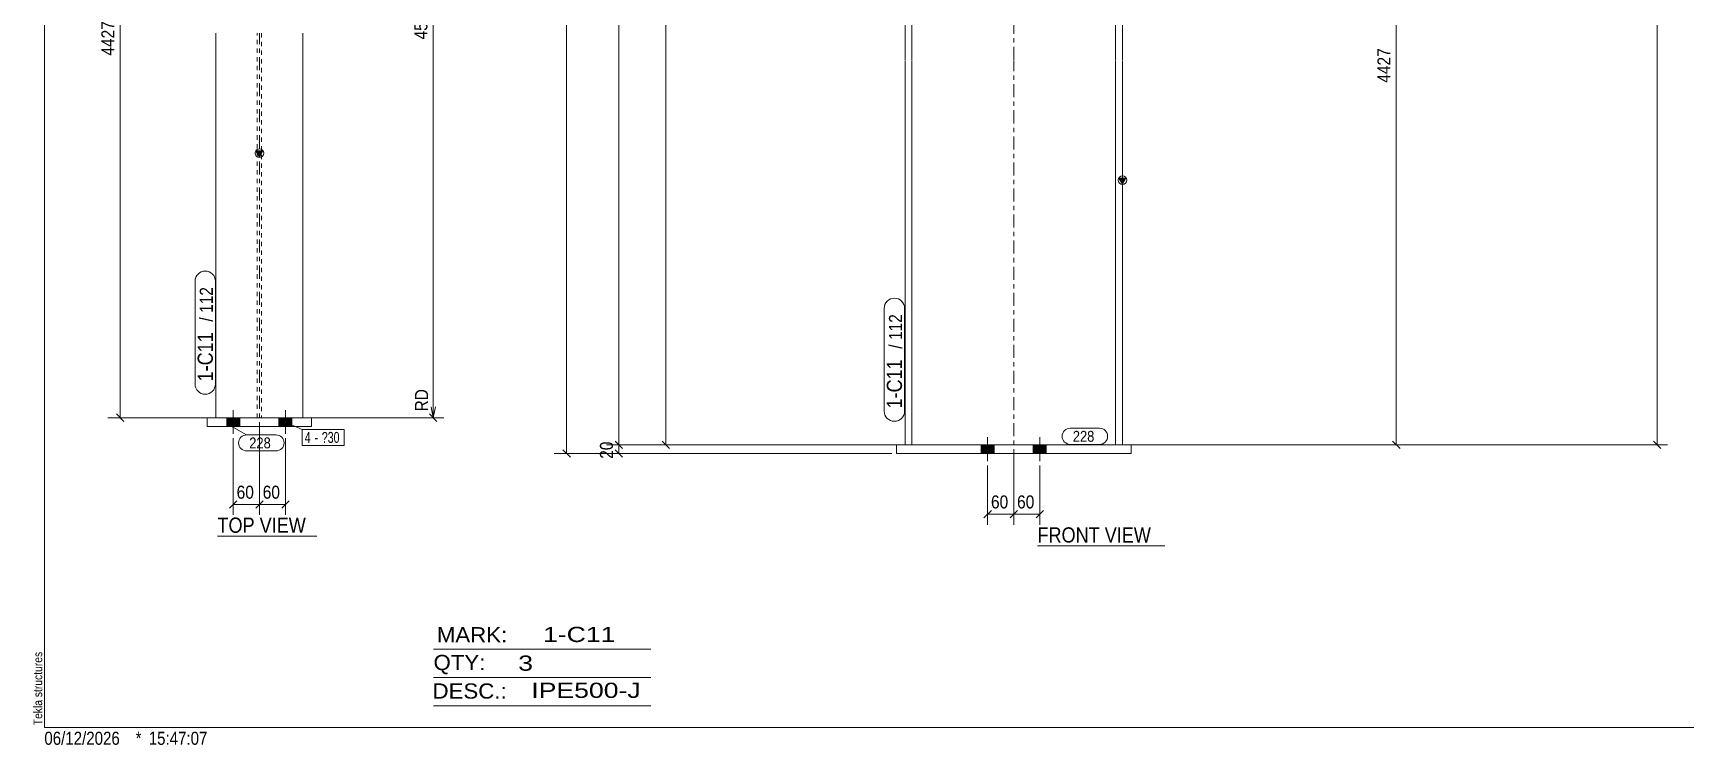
# Model space of a CAD drawing. Header units: millimetres. Extents: x 2 to 579, y 1 to 825.
# Drawn here: x 2.4 to 382.6, y 1 to 164.8 of the extents above; entities that cross this region are included whole.
import ezdxf

# ---------------------------------------------------------------- set-up
doc = ezdxf.new("R2010")
doc.units = ezdxf.units.MM
for name, pattern in [('XKITLINE00', [0]), ('XKITLINE01', [4, 1, -1, 1, -1]), ('XKITLINE03', [6, 3, -1, 1, -1])]:
    doc.linetypes.add(name, pattern=pattern)
for name, color, linetype, lineweight in [('Bolt', 3, 'Continuous', 0), ('BoltMark', 7, 'Continuous', 0), ('Dimensions', 7, 'Continuous', 0), ('DrawingSheet', 5, 'Continuous', 0), ('OtherObjectType', 7, 'Continuous', 0), ('Part', 2, 'Continuous', 0), ('PartMark', 7, 'Continuous', 0)]:
    doc.layers.add(name, color=color, linetype=linetype, lineweight=lineweight)
doc.styles.add('ARIAL', font='ARIAL.TTF')
doc.styles.add('ARIAL_NARROW', font='ARIALN.TTF')

# ---------------------------------------------------------------- blocks, each defined once
blk = doc.blocks.new('*A14')
at = {"layer": 'Bolt'}
for points in [[(223.46, 70.06), (223.46, 68.06), (220.46, 68.06), (220.46, 70.06)], [(223.46, 70.06), (223.46, 68.06), (220.46, 68.06), (220.46, 70.06)], [(235.46, 70.06), (235.46, 68.06), (232.46, 68.06), (232.46, 70.06)], [(235.46, 70.06), (235.46, 68.06), (232.46, 68.06), (232.46, 70.06)]]:
    blk.add_hatch(color=3, dxfattribs=at).paths.add_polyline_path(points, flags=17)
at = {"layer": 'Bolt', "color": 3, "linetype": 'XKITLINE00', "lineweight": 0}
for p, q in [((220.46, 70.06), (220.46, 68.06)), ((220.46, 70.06), (220.46, 68.06)), ((221.96, 71.81), (221.96, 66.31)), ((221.96, 71.81), (221.96, 66.31)), ((223.46, 70.06), (223.46, 68.06)), ((223.46, 70.06), (223.46, 68.06)), ((232.46, 70.06), (232.46, 68.06)), ((232.46, 70.06), (232.46, 68.06)), ((233.96, 71.81), (233.96, 66.31)), ((233.96, 71.81), (233.96, 66.31)), ((235.46, 70.06), (235.46, 68.06)), ((235.46, 70.06), (235.46, 68.06))]:
    blk.add_line(p, q, dxfattribs=at)
blk = doc.blocks.new('*A16')
at = {"layer": 'Part'}
blk.add_hatch(color=2, dxfattribs=at).paths.add_polyline_path([(252.16, 131.46), (253.76, 131.46), (252.96, 130.06)], flags=17)
at = {"layer": 'Part', "color": 2, "linetype": 'XKITLINE00', "lineweight": 0}
for p, q in [((202.96, 698.4), (202.96, 158.66)), ((204.56, 697.29), (204.56, 158.66)), ((251.36, 158.66), (251.36, 664.58)), ((252.96, 158.66), (252.96, 663.46)), ((202.96, 158.56), (202.96, 70.06)), ((204.56, 158.56), (204.56, 70.06)), ((251.36, 70.06), (251.36, 158.56)), ((252.96, 70.06), (252.96, 158.56)), ((252.96, 130.06), (252.16, 131.46)), ((252.16, 131.46), (253.76, 131.46)), ((253.76, 131.46), (252.96, 130.06))]:
    blk.add_line(p, q, dxfattribs=at)
at = {"layer": 'Part', "color": 7, "linetype": 'XKITLINE03', "lineweight": 0}
for p, q in [((227.96, 158.66), (227.96, 690.93)), ((227.96, 60.06), (227.96, 158.56))]:
    blk.add_line(p, q, dxfattribs=at)
at = {"layer": 'Part', "color": 7, "linetype": 'XKITLINE01', "lineweight": 0}
blk.add_line((202.96, 70.06), (252.96, 70.06), dxfattribs=at)
at = {"layer": 'Part', "color": 2, "linetype": 'XKITLINE00', "lineweight": 0}
blk.add_circle((252.96, 130.96), 1, dxfattribs=at)
blk = doc.blocks.new('*A28')
at = {"layer": 'Part', "color": 2, "linetype": 'XKITLINE00', "lineweight": 0}
for p, q in [((254.96, 70.06), (200.96, 70.06)), ((200.96, 70.06), (200.96, 68.06)), ((254.96, 70.06), (254.96, 68.06)), ((254.96, 68.06), (200.96, 68.06))]:
    blk.add_line(p, q, dxfattribs=at)
blk = doc.blocks.new('*A44')
at = {"layer": 'Bolt'}
for points in [[(49.95, 76.3), (49.95, 74.3), (46.95, 74.3), (46.95, 76.3)], [(49.95, 76.3), (49.95, 74.3), (46.95, 74.3), (46.95, 76.3)], [(61.95, 76.3), (61.95, 74.3), (58.95, 74.3), (58.95, 76.3)], [(61.95, 76.3), (61.95, 74.3), (58.95, 74.3), (58.95, 76.3)]]:
    blk.add_hatch(color=3, dxfattribs=at).paths.add_polyline_path(points, flags=17)
at = {"layer": 'Bolt', "color": 3, "linetype": 'XKITLINE00', "lineweight": 0}
for p, q in [((46.95, 76.3), (46.95, 74.3)), ((46.95, 76.3), (46.95, 74.3)), ((48.45, 78.05), (48.45, 72.55)), ((48.45, 78.05), (48.45, 72.55)), ((49.95, 76.3), (49.95, 74.3)), ((49.95, 76.3), (49.95, 74.3)), ((58.95, 76.3), (58.95, 74.3)), ((58.95, 76.3), (58.95, 74.3)), ((60.45, 78.05), (60.45, 72.55)), ((60.45, 78.05), (60.45, 72.55)), ((61.95, 76.3), (61.95, 74.3)), ((61.95, 76.3), (61.95, 74.3))]:
    blk.add_line(p, q, dxfattribs=at)
blk = doc.blocks.new('*A46')
at = {"layer": 'Part'}
blk.add_hatch(color=2, dxfattribs=at).paths.add_polyline_path([(53.65, 137.7), (55.25, 137.7), (54.45, 136.3)], flags=17)
at = {"layer": 'Part', "color": 2, "linetype": 'XKITLINE00', "lineweight": 0}
for p, q in [((44.45, 164.8), (44.45, 76.3)), ((64.45, 164.8), (64.45, 76.3)), ((54.45, 136.3), (53.65, 137.7)), ((53.65, 137.7), (55.25, 137.7)), ((55.25, 137.7), (54.45, 136.3))]:
    blk.add_line(p, q, dxfattribs=at)
at = {"layer": 'Part', "color": 7, "linetype": 'XKITLINE01', "lineweight": 0}
for p, q in [((53.95, 76.3), (53.95, 164.8)), ((54.95, 164.8), (54.95, 76.3)), ((44.45, 76.3), (64.45, 76.3))]:
    blk.add_line(p, q, dxfattribs=at)
at = {"layer": 'Part', "color": 7, "linetype": 'XKITLINE03', "lineweight": 0}
blk.add_line((54.45, 66.3), (54.45, 164.8), dxfattribs=at)
at = {"layer": 'Part', "color": 2, "linetype": 'XKITLINE00', "lineweight": 0}
blk.add_circle((54.45, 137.2), 1, dxfattribs=at)
blk = doc.blocks.new('*A58')
at = {"layer": 'Part', "color": 2, "linetype": 'XKITLINE00', "lineweight": 0}
for p, q in [((42.45, 74.3), (42.45, 76.3)), ((42.45, 76.3), (66.45, 76.3)), ((66.45, 76.3), (66.45, 74.3)), ((66.45, 74.3), (42.45, 74.3))]:
    blk.add_line(p, q, dxfattribs=at)
blk = doc.blocks.new('*A88')
at = {"layer": 'DrawingSheet', "color": 5, "linetype": 'XKITLINE00', "lineweight": 0}
for p, q in [((5, 825), (5, 5)), ((5, 5), (579, 5))]:
    blk.add_line(p, q, dxfattribs=at)
at = {"layer": 'DrawingSheet', "color": 5, "style": 'ARIAL', "width": 0.85}
blk.add_text('Tekla structures', height=2, rotation=90, dxfattribs=at).set_placement((4.5, 5.5))
blk = doc.blocks.new('*A92')
at = {"layer": 'OtherObjectType', "color": 6, "linetype": 'XKITLINE00', "lineweight": 0}
for p, q in [((94.5, 23), (144.5, 23)), ((94.5, 16.5), (144.5, 16.5)), ((94.5, 10), (144.5, 10))]:
    blk.add_line(p, q, dxfattribs=at)
at = {"layer": 'OtherObjectType', "color": 6, "style": 'ARIAL_NARROW'}
for s, width, p in [('MARK:', 1.275, (95.27, 24.58)), ('1-C11', 1.525501, (119.69, 24.65)), ('QTY:', 1.275, (94.5, 18.19)), ('3', 1.525501, (113.99, 18.05)), ('IPE500-J', 1.525501, (117, 11.79)), ('DESC.:', 1.275, (94.29, 11.63))]:
    blk.add_text(s, height=3.5, dxfattribs=dict(at, width=width)).set_placement(p)
blk = doc.blocks.new('*A95')
at = {"layer": 'OtherObjectType', "color": 7, "style": 'ARIAL_NARROW', "width": 1.008832}
for s, p in [('06/12/2026', (4.99, 1)), ('*', (26, 1)), ('15:47:07', (29, 1))]:
    blk.add_text(s, height=3, dxfattribs=at).set_placement(p)
blk = doc.blocks.new('*A96')
at = {"layer": 'Dimensions', "color": 7, "linetype": 'XKITLINE00', "lineweight": 0}
for p, q in [((125.13, 68.06), (125.13, 716.93)), ((124.28, 68.91), (125.98, 67.22)), ((199.96, 68.06), (122.28, 68.06))]:
    blk.add_line(p, q, dxfattribs=at)
at = {"layer": 'Dimensions', "color": 3}
blk.add_point((125.13, 68.06), dxfattribs=at)
blk = doc.blocks.new('*A97')
at = {"layer": 'Dimensions', "color": 7, "linetype": 'XKITLINE00', "lineweight": 0}
for p, q in [((201.96, 70.06), (134.28, 70.06)), ((136.28, 70.91), (137.98, 69.22)), ((136.28, 68.91), (137.98, 67.22)), ((137.13, 68.06), (137.13, 70.06)), ((199.96, 68.06), (134.28, 68.06))]:
    blk.add_line(p, q, dxfattribs=at)
at = {"layer": 'Dimensions', "color": 3}
for p in [(137.13, 70.06), (137.13, 68.06)]:
    blk.add_point(p, dxfattribs=at)
at = {"layer": 'Dimensions', "color": 3, "style": 'ARIAL', "width": 0.85}
blk.add_text('20', height=3, rotation=90.0002, dxfattribs=at).set_placement((135.78, 66.84))
blk = doc.blocks.new('*A98')
at = {"layer": 'Dimensions', "color": 7, "linetype": 'XKITLINE00', "lineweight": 0}
for p, q in [((227.96, 69.06), (227.96, 51.66)), ((221.96, 65.31), (221.96, 51.66)), ((222.81, 54.91), (221.11, 53.22)), ((221.96, 54.06), (227.96, 54.06)), ((228.81, 54.91), (227.11, 53.22))]:
    blk.add_line(p, q, dxfattribs=at)
at = {"layer": 'Dimensions', "color": 3}
for p in [(221.96, 54.06), (227.96, 54.06)]:
    blk.add_point(p, dxfattribs=at)
at = {"layer": 'Dimensions', "color": 3, "style": 'ARIAL', "width": 0.85}
blk.add_text('60', height=3, dxfattribs=at).set_placement((222.73, 55.41))
blk = doc.blocks.new('*A99')
at = {"layer": 'Dimensions', "color": 7, "linetype": 'XKITLINE00', "lineweight": 0}
for p, q in [((227.96, 69.06), (227.96, 51.66)), ((233.96, 65.31), (233.96, 51.66)), ((228.81, 54.91), (227.11, 53.22)), ((227.96, 54.06), (233.96, 54.06)), ((234.81, 54.91), (233.11, 53.22))]:
    blk.add_line(p, q, dxfattribs=at)
at = {"layer": 'Dimensions', "color": 3}
for p in [(227.96, 54.06), (233.96, 54.06)]:
    blk.add_point(p, dxfattribs=at)
at = {"layer": 'Dimensions', "color": 3, "style": 'ARIAL', "width": 0.85}
blk.add_text('60', height=3, dxfattribs=at).set_placement((228.73, 55.41))
blk = doc.blocks.new('*A102')
at = {"layer": 'PartMark', "color": 7, "linetype": 'XKITLINE00', "lineweight": 0}
for p, q in [((240.95, 73.86), (247.71, 73.86)), ((240.95, 70.16), (247.71, 70.16))]:
    blk.add_line(p, q, dxfattribs=at)
for centre, start, end in [((240.95, 72.01), 90, 270), ((247.71, 72.01), 270, 90)]:
    blk.add_arc(centre, 1.85, start, end, dxfattribs=at)
at = {"layer": 'PartMark', "color": 3, "style": 'ARIAL', "width": 0.85}
blk.add_text('228', height=2.5, dxfattribs=at).set_placement((241.55, 70.76))
blk = doc.blocks.new('*A106')
at = {"layer": 'PartMark', "color": 7, "linetype": 'XKITLINE00', "lineweight": 0}
for p, q in [((198.16, 77.81), (198.16, 101.46)), ((202.86, 77.81), (202.86, 101.46))]:
    blk.add_line(p, q, dxfattribs=at)
for centre, start, end in [((200.51, 101.46), 0, 180), ((200.51, 77.81), 180, 0)]:
    blk.add_arc(centre, 2.35, start, end, dxfattribs=at)
at = {"layer": 'PartMark', "color": 3, "style": 'ARIAL', "width": 0.85}
for s, p in [('112', (202.26, 94.19)), ('/', (202.26, 92.18))]:
    blk.add_text(s, height=3, rotation=90.0002, dxfattribs=at).set_placement(p)
at = {"layer": 'PartMark', "color": 1, "style": 'ARIAL', "width": 0.85}
blk.add_text('1-C11', height=3.5, rotation=90.0002, dxfattribs=at).set_placement((202.26, 78.41))
blk = doc.blocks.new('*A117')
at = {"layer": 'OtherObjectType', "color": 7, "linetype": 'XKITLINE00', "lineweight": 0}
blk.add_line((233.42, 46.81), (262.72, 46.81), dxfattribs=at)
at = {"layer": 'OtherObjectType', "color": 7, "style": 'ARIAL', "width": 0.85}
blk.add_text('FRONT VIEW', height=3.5, dxfattribs=at).set_placement((233.42, 47.56))
blk = doc.blocks.new('*A127')
at = {"layer": 'Dimensions', "color": 7, "linetype": 'XKITLINE00', "lineweight": 0}
for p, q in [((137.13, 70.06), (137.13, 698.4)), ((201.96, 70.06), (134.28, 70.06)), ((136.28, 70.91), (137.98, 69.22))]:
    blk.add_line(p, q, dxfattribs=at)
at = {"layer": 'Dimensions', "color": 3}
blk.add_point((137.13, 70.06), dxfattribs=at)
blk = doc.blocks.new('*A129')
at = {"layer": 'Dimensions', "color": 7, "linetype": 'XKITLINE00', "lineweight": 0}
for p, q in [((375.96, 70.06), (375.96, 591.48)), ((253.96, 70.06), (378.36, 70.06)), ((375.11, 70.91), (376.81, 69.22))]:
    blk.add_line(p, q, dxfattribs=at)
at = {"layer": 'Dimensions', "color": 3}
blk.add_point((375.96, 70.06), dxfattribs=at)
blk = doc.blocks.new('*A131')
at = {"layer": 'Dimensions', "color": 7, "linetype": 'XKITLINE00', "lineweight": 0}
for p, q in [((252.36, 245.66), (318.36, 245.66)), ((315.11, 246.51), (316.81, 244.82)), ((315.96, 70.06), (315.96, 245.66)), ((253.96, 70.06), (318.36, 70.06)), ((315.11, 70.91), (316.81, 69.22))]:
    blk.add_line(p, q, dxfattribs=at)
at = {"layer": 'Dimensions', "color": 3}
for p in [(315.96, 245.66), (315.96, 70.06)]:
    blk.add_point(p, dxfattribs=at)
at = {"layer": 'Dimensions', "color": 3, "style": 'ARIAL', "width": 0.85}
blk.add_text('4427', height=3, dxfattribs=at).set_placement((305.76, 246.86))
blk.add_text('4427', height=3, rotation=90.0002, dxfattribs=at).set_placement((314.61, 153.41))
blk = doc.blocks.new('*A134')
at = {"layer": 'Dimensions', "color": 7, "linetype": 'XKITLINE00', "lineweight": 0}
for p, q in [((201.96, 340.98), (145.11, 340.98)), ((147.11, 341.83), (148.81, 340.13)), ((147.96, 70.06), (147.96, 340.98)), ((201.96, 70.06), (145.11, 70.06)), ((147.11, 70.91), (148.81, 69.22))]:
    blk.add_line(p, q, dxfattribs=at)
at = {"layer": 'Dimensions', "color": 3}
for p in [(147.96, 340.98), (147.96, 70.06)]:
    blk.add_point(p, dxfattribs=at)
at = {"layer": 'Dimensions', "color": 3, "style": 'ARIAL', "width": 0.85}
blk.add_text('5380', height=3, dxfattribs=at).set_placement((149.26, 342.18))
blk.add_text('5380', height=3, rotation=90.0002, dxfattribs=at).set_placement((146.61, 201.07))
blk = doc.blocks.new('*A148')
at = {"layer": 'BoltMark', "color": 7, "linetype": 'XKITLINE00', "lineweight": 0}
for p, q in [((60.45, 75.3), (64.29, 73.61)), ((64.29, 73.61), (73.98, 73.61)), ((64.29, 69.91), (64.29, 73.61)), ((73.98, 69.91), (73.98, 73.61)), ((64.29, 69.91), (73.98, 69.91))]:
    blk.add_line(p, q, dxfattribs=at)
at = {"layer": 'BoltMark', "color": 3, "style": 'ARIAL_NARROW', "width": 0.85}
for s, p in [('4', (64.89, 70.51)), ('?30', (68.82, 70.51)), ('-', (67.16, 70.51))]:
    blk.add_text(s, height=2.5, dxfattribs=at).set_placement(p)
blk = doc.blocks.new('*A156')
at = {"layer": 'PartMark', "color": 7, "linetype": 'XKITLINE00', "lineweight": 0}
for p, q in [((47.28, 74.73), (51.52, 72.34)), ((51.52, 72.34), (58.28, 72.34)), ((51.52, 68.64), (58.28, 68.64))]:
    blk.add_line(p, q, dxfattribs=at)
for centre, start, end in [((51.52, 70.49), 90, 270), ((58.28, 70.49), 270, 90)]:
    blk.add_arc(centre, 1.85, start, end, dxfattribs=at)
at = {"layer": 'PartMark', "color": 3, "style": 'ARIAL', "width": 0.85}
blk.add_text('228', height=2.5, dxfattribs=at).set_placement((52.12, 69.24))
blk = doc.blocks.new('*A162')
at = {"layer": 'PartMark', "color": 7, "linetype": 'XKITLINE00', "lineweight": 0}
for p, q in [((39.65, 84.05), (39.65, 107.7)), ((44.35, 84.05), (44.35, 107.7))]:
    blk.add_line(p, q, dxfattribs=at)
for centre, start, end in [((42, 107.7), 0, 180), ((42, 84.05), 180, 0)]:
    blk.add_arc(centre, 2.35, start, end, dxfattribs=at)
at = {"layer": 'PartMark', "color": 3, "style": 'ARIAL', "width": 0.85}
for s, p in [('112', (43.75, 100.42)), ('/', (43.75, 98.41))]:
    blk.add_text(s, height=3, rotation=90.0002, dxfattribs=at).set_placement(p)
at = {"layer": 'PartMark', "color": 1, "style": 'ARIAL', "width": 0.85}
blk.add_text('1-C11', height=3.5, rotation=90.0002, dxfattribs=at).set_placement((43.75, 84.65))
blk = doc.blocks.new('*A166')
at = {"layer": 'OtherObjectType', "color": 7, "linetype": 'XKITLINE00', "lineweight": 0}
blk.add_line((44.81, 49.05), (67.64, 49.05), dxfattribs=at)
at = {"layer": 'OtherObjectType', "color": 7, "style": 'ARIAL', "width": 0.85}
blk.add_text('TOP VIEW', height=3.5, dxfattribs=at).set_placement((44.81, 49.8))
blk = doc.blocks.new('*A167')
at = {"layer": 'Dimensions', "color": 7, "linetype": 'XKITLINE00', "lineweight": 0}
for p, q in [((60.45, 259.35), (96.85, 259.35)), ((93.6, 260.2), (95.3, 258.5)), ((94.45, 76.3), (94.45, 259.35)), ((94.45, 83.52), (94.45, 76.3)), ((65.45, 76.3), (96.85, 76.3)), ((65.45, 76.3), (96.85, 76.3)), ((93.6, 77.15), (95.3, 75.45)), ((93.95, 78.8), (94.45, 76.3)), ((94.95, 78.8), (94.45, 76.3))]:
    blk.add_line(p, q, dxfattribs=at)
at = {"layer": 'Dimensions', "color": 3}
for p in [(94.45, 259.35), (94.45, 76.3)]:
    blk.add_point(p, dxfattribs=at)
at = {"layer": 'Dimensions', "color": 7}
blk.add_point((94.45, 76.3), dxfattribs=at)
at = {"layer": 'Dimensions', "color": 3, "style": 'ARIAL', "width": 0.85}
blk.add_text('4501', height=3, dxfattribs=at).set_placement((79.75, 260.55))
for s, p in [('4501', (93.1, 163.37)), ('RD', (93.25, 77.74))]:
    blk.add_text(s, height=3, rotation=90.0002, dxfattribs=at).set_placement(p)
blk = doc.blocks.new('*A173')
at = {"layer": 'Dimensions', "color": 7, "linetype": 'XKITLINE00', "lineweight": 0}
for p, q in [((54.45, 75.3), (54.45, 53.9)), ((48.45, 71.55), (48.45, 53.9)), ((49.3, 57.15), (47.6, 55.45)), ((55.3, 57.15), (53.6, 55.45)), ((48.45, 56.3), (54.45, 56.3))]:
    blk.add_line(p, q, dxfattribs=at)
at = {"layer": 'Dimensions', "color": 3}
for p in [(48.45, 56.3), (54.45, 56.3)]:
    blk.add_point(p, dxfattribs=at)
at = {"layer": 'Dimensions', "color": 3, "style": 'ARIAL', "width": 0.85}
blk.add_text('60', height=3, dxfattribs=at).set_placement((49.22, 57.65))
blk = doc.blocks.new('*A174')
at = {"layer": 'Dimensions', "color": 7, "linetype": 'XKITLINE00', "lineweight": 0}
for p, q in [((54.45, 75.3), (54.45, 53.9)), ((60.45, 71.55), (60.45, 53.9)), ((55.3, 57.15), (53.6, 55.45)), ((61.3, 57.15), (59.6, 55.45)), ((54.45, 56.3), (60.45, 56.3))]:
    blk.add_line(p, q, dxfattribs=at)
at = {"layer": 'Dimensions', "color": 3}
for p in [(54.45, 56.3), (60.45, 56.3)]:
    blk.add_point(p, dxfattribs=at)
at = {"layer": 'Dimensions', "color": 3, "style": 'ARIAL', "width": 0.85}
blk.add_text('60', height=3, dxfattribs=at).set_placement((55.22, 57.65))
blk = doc.blocks.new('*A178')
at = {"layer": 'Dimensions', "color": 7, "linetype": 'XKITLINE00', "lineweight": 0}
for p, q in [((43.95, 251.9), (19.6, 251.9)), ((21.6, 252.75), (23.3, 251.05)), ((22.45, 76.3), (22.45, 251.9)), ((43.45, 76.3), (19.6, 76.3)), ((21.6, 77.15), (23.3, 75.45))]:
    blk.add_line(p, q, dxfattribs=at)
at = {"layer": 'Dimensions', "color": 3}
for p in [(22.45, 251.9), (22.45, 76.3)]:
    blk.add_point(p, dxfattribs=at)
at = {"layer": 'Dimensions', "color": 3, "style": 'ARIAL', "width": 0.85}
blk.add_text('4427', height=3, dxfattribs=at).set_placement((23.75, 253.1))
blk.add_text('4427', height=3, rotation=90.0002, dxfattribs=at).set_placement((21.1, 159.65))

msp = doc.modelspace()

# ---------------------------------------------------------------- block references
at = {"lineweight": 0}
for name in ['*A88', '*A96', '*A127', '*A129', '*A134', '*A167', '*A178', '*A131', '*A162', '*A106', '*A58', '*A44', '*A156', '*A173', '*A174', '*A148', '*A102', '*A97', '*A28', '*A14', '*A98', '*A99', '*A166', '*A117', '*A92', '*A95']:
    msp.add_blockref(name, (0, 0), dxfattribs=at)
at = {"layer": 'Part', "lineweight": 0}
for name in ['*A46', '*A16']:
    msp.add_blockref(name, (0, 0), dxfattribs=at)

doc.saveas('drawing.dxf')
